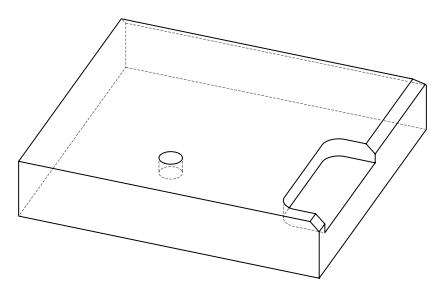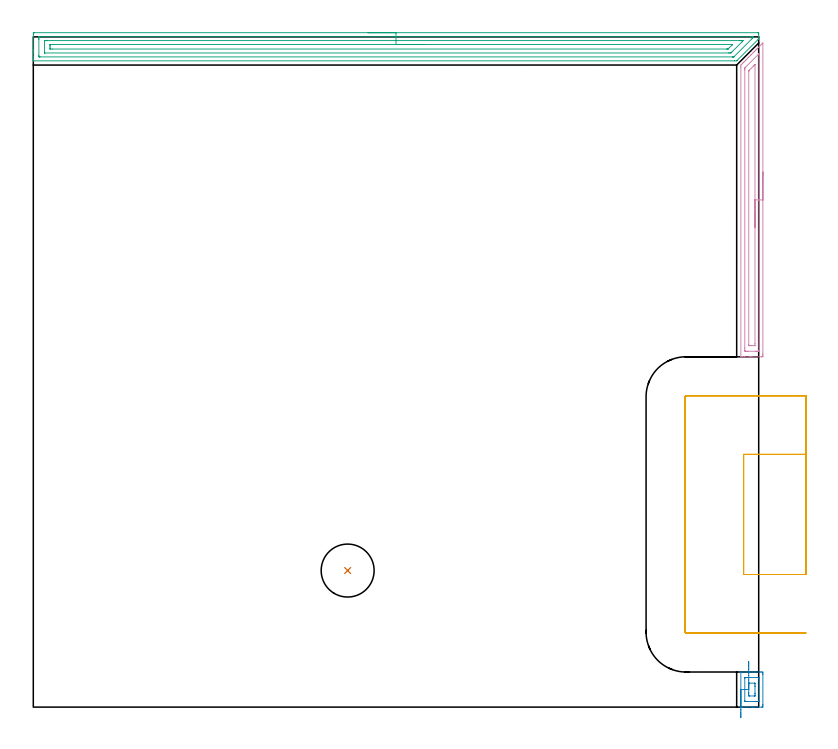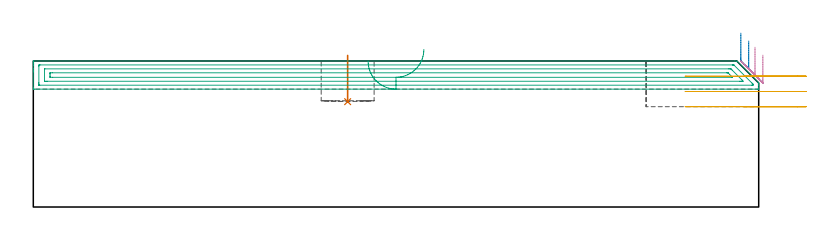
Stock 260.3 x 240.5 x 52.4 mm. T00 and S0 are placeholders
(PLAN: 5 operations, 2 tool changes, 14.3 min)
(1 INDEXABLE_INSERT_DRILL_BLIND_HOLE_FROM_SOLID | STEP1POCKET | NXT0302_009 | 0.07 min | 4073 mm3)
(2 AREA_MILL | FG_CHAMFER_SURFACE | UGT0205_001 | 0.52 min | 546 mm3)
(3 AREA_MILL_1 | FG_CHAMFER_SURFACE_1 | UGT0205_001 | 8.46 min | 13277 mm3)
(4 AREA_MILL_2 | FG_CHAMFER_SURFACE_2 | UGT0205_001 | 2.83 min | 3502 mm3)
(5 MILL_SLOT | SLOT_PARTIAL_RECTANGULAR | UGT0201_006 | Follow Part, ap 7, ae 75% | 2.42 min | 73200 mm3)
(TOOL NXT0302_009 | Index. Insert Drill 19mm [880-D1900L25-05] | D19 PA176 FL95 Z2)
(TOOL UGT0205_001 | Chamfer Mill 20 x 3 x 45 deg. | D20 FL50 Z2)
(TOOL UGT0201_006 | End Mill 28 mm | D28 FL25 Z2)
(OP 1 INDEXABLE_INSERT_DRILL_BLIND_HOLE_FROM_SOLID)
G17 G21 G94 G90
T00 M6
G54
G17 G0 G90 X112.8 Y49. S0 M3
G43 Z62.4 H1
G94 G81 G98 Z37.8 F250. R54.4
G80
M5
M2
(OP 2 AREA_MILL)
G17 G21 G94 G90
T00 M6
G54
G17 G0 G90 X253.9 Y-3.7 S1061 M3
G43 Z62.4 H0
G94 G1 Y-3.662 Z61.528 F250.
Y-3.548 Z60.663
Y-3.359 Z59.812
Y-3.097 Z58.98
Y-2.763 Z58.174
Y-2.36 Z57.4
Y-1.892 Z56.664
Y-1.36 Z55.972
Y-0.771 Z55.329
Y-0.128 Z54.74
Y0.564 Z54.208
Y1.3 Z53.74
Y2.074 Z53.337
Y2.88 Z53.003
Y3.712 Z52.741
Y4.564 Z52.552
Y5.428 Z52.438
Y6.3 Z52.4
Y12.511
X253.906 Y12.59 Z52.392
X254.073 Y12.6 Z52.225
X255.736 Z50.562
X256.97 Z49.327
X258.027 Z48.271
X258.73 Z47.564
X261.018 Z45.278
X261.37 Y12.597 Z44.926
X261.791 Y12.591 Z44.505
X261.794 Y12.495 Z44.503
X261.799 Y12.067 Z44.501
X261.8 Y11.633 Z44.5
Y0.986
X261.799 Y0.533 Z44.501
X261.794 Y0.105 Z44.503
X261.791 Y0.009 Z44.505
X261.37 Y0. Z44.926
X258.73 Z47.564
X258.027 Z48.271
X257.85 Z48.448
X256.09 Z50.206
X254.601 Z51.698
X254.33 Z51.968
X254.071 Y0.001 Z52.227
X253.906 Y0.01 Z52.392
X253.9 Y0.089 Z52.4
Y6.3
X255.314 Z50.986
X255.315 Y10.293 Z50.985
X255.318 Y10.488 Z50.982
X255.321 Y10.577 Z50.979
X255.481 Y10.59 Z50.819
X255.787 Y10.598 Z50.513
X256.09 Y10.599 Z50.21
X256.665 Y10.6 Z49.635
X259.61 Z46.69
X260.186 Y10.599 Z46.114
X260.316 Y10.595 Z45.984
X260.37 Y10.59 Z45.93
X260.379 Y10.582 Z45.921
X260.382 Y10.56 Z45.918
X260.385 Y10.506 Z45.915
X260.386 Y10.398 Z45.914
Y10.293
X260.385 Y2.307 Z45.915
X260.382 Y2.112 Z45.918
X260.379 Y2.023 Z45.921
X260.219 Y2.01 Z46.081
X259.913 Y2.002 Z46.387
X259.61 Y2.001 Z46.69
X259.035 Y2. Z47.265
X256.09 Z50.21
X255.514 Y2.001 Z50.786
X255.384 Y2.005 Z50.916
X255.33 Y2.01 Z50.97
X255.321 Y2.018 Z50.979
X255.318 Y2.04 Z50.982
X255.315 Y2.094 Z50.985
X255.314 Y2.202 Z50.986
Y2.307
Y6.3
X256.728 Z49.572
Y7.631
X256.729 Y7.874 Z49.571
X256.731 Y8.518 Z49.569
X256.733 Y8.577 Z49.567
X256.734 Y8.585 Z49.566
X256.755 Y8.59 Z49.545
X256.808 Y8.596 Z49.492
X256.889 Y8.6 Z49.411
X258.73 Y8.599 Z47.57
X258.811 Y8.596 Z47.489
X258.965 Y8.589 Z47.335
X258.967 Y8.518 Z47.333
X258.97 Y8.277 Z47.33
X258.971 Y7.631 Z47.329
X258.972 Y7.387 Z47.328
Y4.969
X258.971 Y4.726 Z47.329
X258.969 Y4.082 Z47.331
X258.967 Y4.023 Z47.333
X258.966 Y4.015 Z47.334
X258.945 Y4.01 Z47.355
X258.892 Y4.004 Z47.408
X258.811 Y4. Z47.489
X256.97 Y4.001 Z49.33
X256.889 Y4.004 Z49.411
X256.735 Y4.011 Z49.565
X256.734 Y4.082 Z49.566
X256.73 Y4.323 Z49.57
X256.729 Y4.969 Z49.571
X256.728 Y5.213 Z49.572
Y6.3
Y7.172 Z49.61
Y8.036 Z49.723
Y8.888 Z49.912
Y9.72 Z50.175
Y10.526 Z50.508
Y11.3 Z50.911
Y12.036 Z51.38
Y12.728 Z51.911
Y13.371 Z52.5
Y13.96 Z53.144
Y14.492 Z53.836
Y14.96 Z54.572
Y15.363 Z55.345
Y15.697 Z56.151
Y15.959 Z56.983
Y16.148 Z57.835
Y16.262 Z58.7
Y16.3 Z59.572
G0 Z62.4
M5
M2
(OP 3 AREA_MILL_1)
G17 G21 G94 G90
T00 M6
G54
G17 G0 G90 X120.15 Y242. S1061 M3
G43 Z62.4 H0
Z52.3
G94 G1 X120.188 Z51.428 F250.
X120.302 Z50.564
X120.491 Z49.712
X120.753 Z48.88
X121.087 Z48.074
X121.49 Z47.3
X121.958 Z46.564
X122.49 Z45.872
X123.079 Z45.229
X123.722 Z44.64
X124.414 Z44.109
X125.15 Z43.64
X125.924 Z43.237
X126.73 Z42.903
X127.562 Z42.641
X128.414 Z42.452
X129.278 Z42.338
X130.15 Z42.3
X259.979
X260.129 Y241.997 Z42.303
X260.298 Y241.991 Z42.305
X260.3 Y241.748 Z42.548
Y241.408 Z42.888
Y240.725 Z43.575
Y240.307 Z43.992
Y239.965 Z44.328
X260.298 Y239.876 Z44.417
X260.29 Y239.799 Z44.494
X260.138 Y239.637 Z44.662
X260.13 Y239.63 Z44.67
X252.536 Y232.036 Z52.264
X252.406 Y231.905 Z52.39
X251.642 Y231.9 Z52.4
X0.171
X0.01 Y231.903 Z52.388
X0.007 Y231.954 Z52.338
X0. Y232.354 Z51.946
Y232.701 Z51.598
Y233.384 Z50.911
Y234.617 Z49.68
Y235.167 Z49.128
Y235.783 Z48.512
Y241.408 Z42.89
X0.002 Y241.685 Z42.613
X0.01 Y241.992 Z42.306
X0.317 Y241.999 Z42.299
X130.15 Y242. Z42.3
Y240.586 Z43.714
X257.896 Y240.585 Z43.715
X257.965 Y240.584 Z43.716
X258.105 Y240.579 Z43.721
X258.29 Y240.567 Z43.733
X258.292 Y240.516 Z43.784
Y240.315 Z43.985
X258.29 Y240.265 Z44.035
X258.27 Y240.232 Z44.068
X258.227 Y240.185 Z44.115
X257.896 Y239.846 Z44.454
X251.434 Y233.384 Z50.916
X251.392 Y233.345 Z50.955
X251.372 Y233.328 Z50.972
X251.363 Y233.323 Z50.977
X251.307 Y233.321 Z50.979
X251.028 Y233.316 Z50.984
X250.889 Y233.314 Z50.986
X250.819
X2.404 Y233.315 Z50.985
X2.335 Y233.316 Z50.984
X2.196 Y233.321 Z50.979
X2.01 Y233.333 Z50.967
X2.008 Y233.384 Z50.916
X2.001 Y233.786 Z50.514
X2. Y239.625 Z44.675
Y240.028 Z44.272
X2.004 Y240.516 Z43.784
X2.007 Y240.566 Z43.734
X2.009 Y240.574 Z43.726
X2.034 Y240.579 Z43.721
X2.125 Y240.582 Z43.718
X2.265 Y240.585 Z43.715
X2.335 Y240.586 Z43.714
X130.15
Y239.172 Z45.128
X253.429 Y239.171 Z45.129
X253.884
X254.322 Y239.168 Z45.132
X254.743 Y239.164 Z45.136
X254.328 Y238.727 Z45.573
X250.758 Y235.158 Z49.142
X250.455 Y234.858 Z49.442
X250.369 Y234.777 Z49.523
X250.335 Y234.746 Z49.554
X250.289 Y234.734 Z49.566
X249.856 Y234.731 Z49.569
X249.401 Y234.729 Z49.571
X4.191
X4.045 Y234.73 Z49.57
X4.021 Y234.732 Z49.568
X4.014 Y234.734 Z49.566
X4.01 Y234.749 Z49.551
X4.004 Y234.849 Z49.451
X4.001 Y234.976 Z49.324
Y238.922 Z45.378
X4.007 Y239.114 Z45.186
X4.01 Y239.163 Z45.137
X4.028 Y239.165 Z45.135
X4.081 Y239.169 Z45.131
X4.191 Y239.17 Z45.13
X4.645 Y239.171 Z45.129
X5.084 Y239.172 Z45.128
X130.15
Y237.757 Z46.543
X250.603
X250.749 Y237.756 Z46.544
X250.838 Y237.753 Z46.547
X250.892 Y237.748 Z46.552
X250.89 Y237.745 Z46.555
X250.87 Y237.721 Z46.579
X250.793 Y237.642 Z46.658
X250.749 Y237.598 Z46.702
X249.856 Y236.704 Z47.596
X249.532 Y236.382 Z47.918
X249.339 Y236.193 Z48.107
X249.304 Y236.162 Z48.138
X249.286 Y236.15 Z48.15
X249.265 Y236.148 Z48.152
X249.165 Y236.145 Z48.155
X248.962 Y236.143 Z48.157
X248.878
X6.786
X6.052 Y236.149 Z48.151
X6.015
X6.01 Y236.19 Z48.11
X6.005 Y236.295 Z48.005
X6.002 Y236.506 Z47.794
X6. Y236.928 Z47.372
X6.002 Y237.385 Z46.915
X6.006 Y237.602 Z46.698
X6.01 Y237.71 Z46.59
X6.017 Y237.751 Z46.549
X6.067 Y237.752 Z46.548
X6.871 Y237.757 Z46.543
X6.955
X130.15
X131.022 Z46.581
X131.886 Z46.695
X132.738 Z46.883
X133.57 Z47.146
X134.376 Z47.48
X135.15 Z47.882
X135.886 Z48.351
X136.578 Z48.882
X137.221 Z49.472
X137.81 Z50.115
X138.342 Z50.807
X138.81 Z51.543
X139.213 Z52.316
X139.547 Z53.122
X139.809 Z53.954
X139.998 Z54.806
X140.112 Z55.671
X140.15 Z56.543
G0 Z62.4
M5
M2
(OP 4 AREA_MILL_2)
G17 G21 G94 G90
T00 M6
G54
G17 G0 G90 X261.8 Y192. S1061 M3
G43 Z62.4 H0
Z54.5
G94 G1 Y191.962 Z53.628 F250.
Y191.848 Z52.763
Y191.659 Z51.912
Y191.397 Z51.08
Y191.063 Z50.274
Y190.66 Z49.5
Y190.192 Z48.764
Y189.66 Z48.072
Y189.071 Z47.429
Y188.428 Z46.839
Y187.736 Z46.308
Y187. Z45.84
Y186.226 Z45.437
Y185.42 Z45.103
Y184.588 Z44.841
Y183.737 Z44.652
Y182.872 Z44.538
Y182. Z44.5
Y126.746
X261.799 Y126.29 Z44.501
X261.795 Y125.859 Z44.503
X261.791 Y125.71 Z44.505
X261.37 Y125.7 Z44.927
X257.85 Z48.444
X257.255 Z49.042
X256.97 Z49.327
X255.21 Z51.085
X254.64 Z51.659
X254.33 Z51.969
X254.178 Y125.701 Z52.121
X253.906 Y125.71 Z52.393
X253.9 Y125.844 Z52.4
Y229.688
X253.903 Y230.406 Z52.389
X254.078 Y230.579 Z52.22
X254.124 Y230.625 Z52.174
X254.672 Y231.173 Z51.626
X254.77 Y231.272 Z51.526
X255.21 Y231.711 Z51.089
X255.65 Y232.152 Z50.646
X255.862 Y232.362 Z50.438
X255.894 Y232.395 Z50.405
X256.53 Y233.032 Z49.766
X256.742 Y233.242 Z49.558
X257.41 Y233.912 Z48.886
X257.589 Y234.089 Z48.711
X257.644 Y234.144 Z48.656
X258.29 Y234.791 Z48.007
X258.437 Y234.937 Z47.863
X258.536 Y235.036 Z47.764
X258.73 Y235.231 Z47.568
X258.832 Y235.333 Z47.466
X259.17 Y235.671 Z47.127
X259.284 Y235.784 Z47.016
X259.427 Y235.927 Z46.873
X259.61 Y236.111 Z46.688
X259.723 Y236.224 Z46.574
X260.318 Y236.819 Z45.981
X260.49 Y236.991 Z45.807
X261.209 Y237.71 Z45.09
X261.37 Y237.871 Z44.927
X261.792 Y238.292 Z44.508
X261.799 Y238.297 Z44.5
X261.8 Y182.
X260.386 Z45.914
X260.385 Y127.876 Z45.915
X260.384 Y127.778 Z45.916
X260.382 Y127.73 Z45.918
X260.38 Y127.714 Z45.92
X260.346 Y127.71 Z45.954
X259.976 Y127.702 Z46.324
X259.61 Y127.701 Z46.69
X259.098 Y127.7 Z47.202
X256.458 Z49.842
X256.09 Y127.701 Z50.21
X255.575 Y127.704 Z50.725
X255.399 Y127.71 Z50.901
X255.321 Y127.727 Z50.979
X255.316 Y127.966 Z50.984
X255.315 Y128.073 Z50.985
X255.314 Y128.859 Z50.986
X255.315 Y228.69 Z50.985
X255.316 Y228.796 Z50.984
X255.321 Y229.189 Z50.979
X255.333 Y229.371 Z50.967
X255.426 Y229.469 Z50.874
X255.638 Y229.688 Z50.662
X260.18 Y234.23 Z46.12
X260.295 Y234.342 Z46.005
X260.365 Y234.408 Z45.935
X260.373 Y234.414 Z45.927
X260.379 Y234.385 Z45.921
X260.384 Y234.252 Z45.916
X260.385 Y234.144 Z45.915
X260.386 Y234. Z45.914
Y182.
X258.972 Z47.328
X258.971 Y130.502 Z47.329
X258.969 Y129.856 Z47.331
X258.966 Y129.734 Z47.334
X258.965 Y129.712 Z47.335
X258.934 Y129.707 Z47.366
X258.882 Y129.702 Z47.418
X257.85 Y129.7 Z48.45
X257.123 Y129.701 Z49.177
X256.97 Y129.704 Z49.33
X256.817 Y129.71 Z49.483
X256.735 Y129.718 Z49.565
X256.732 Y129.774 Z49.568
X256.731 Y129.856 Z49.569
X256.729 Y130.1 Z49.571
Y228.149
X256.731 Y228.231 Z49.569
X256.735 Y228.295 Z49.565
X256.739 Y228.328 Z49.561
X256.754 Y228.345 Z49.546
X256.97 Y228.569 Z49.33
X258.411 Y230.011 Z47.889
X258.73 Y230.329 Z47.57
X258.856 Y230.451 Z47.444
X258.946 Y230.535 Z47.354
X258.966 Y230.548 Z47.334
X258.971 Y230.437 Z47.329
X258.972 Y182. Z47.328
Y181.128 Z47.366
Y180.264 Z47.48
Y179.412 Z47.669
Y178.58 Z47.932
Y177.774 Z48.265
Y177. Z48.668
Y176.264 Z49.137
Y175.572 Z49.668
Y174.929 Z50.257
Y174.34 Z50.901
Y173.809 Z51.593
Y173.34 Z52.328
Y172.937 Z53.102
Y172.603 Z53.908
Y172.341 Z54.74
Y172.152 Z55.592
Y172.038 Z56.457
Y172. Z57.328
G0 Z62.4
M5
M2
(OP 5 MILL_SLOT)
G17 G21 G94 G90
T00 M6
G54
G17 G0 G90 X277.3 Y90.7 S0 M3
G43 Z62.4 H0
Z46.933
G94 G1 X274.3 F250.
X254.9 F500.
Y47.6
X274.3
X277.3 F250.
Y111.7
X274.3
X234.2 F500.
G3 X233.9 Y111.4 R0.3
G1 Y26.9
G3 X234.2 Y26.6 R0.3
G1 X274.3
X277.3 F250.
G0 Y90.7 Z41.467
G1 X274.3
X254.9 F500.
Y47.6
X274.3
X277.3 F250.
Y111.7
X274.3
X234.2 F500.
G3 X233.9 Y111.4 R0.3
G1 Y26.9
G3 X234.2 Y26.6 R0.3
G1 X274.3
X277.3 F250.
G0 Y90.7 Z36.
G1 X274.3
X254.9 F500.
Y47.6
X274.3
X277.3 F250.
Y111.7
X274.3
X234.2 F500.
G3 X233.9 Y111.4 R0.3
G1 Y26.9
G3 X234.2 Y26.6 R0.3
G1 X274.3
X277.3 F250.
G0 Z62.4
M5
M2
